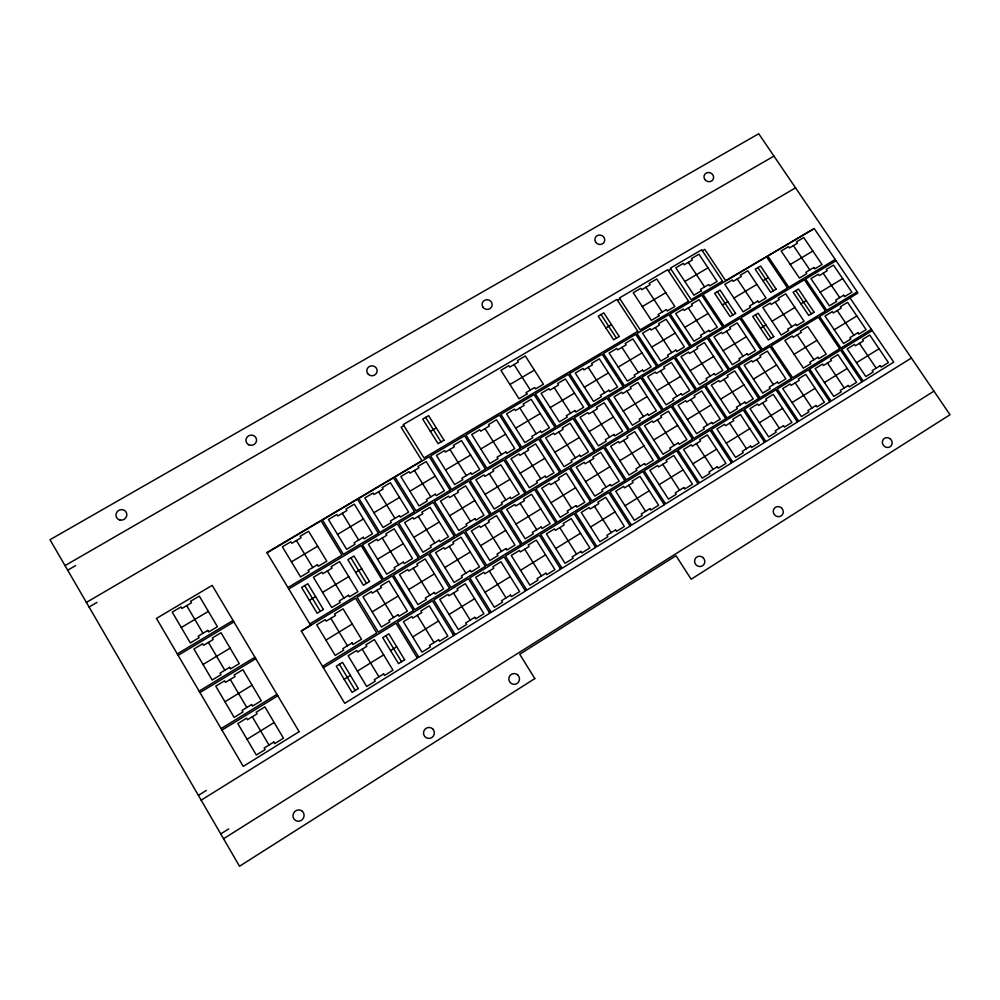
<?xml version="1.0" encoding="UTF-8"?>
<svg xmlns="http://www.w3.org/2000/svg" width="1000" height="1000" viewBox="0 0 1000 1000"><rect width="100%" height="100%" fill="white"/><g stroke="black" fill="none" stroke-linecap="round" stroke-linejoin="round"><path stroke-width="1.5" d="M220.738 833.913L228.725 828.9M223.55 838.75L933.938 391.15M198.375 795.387L206.35 790.425M201.163 800.188L911.4 358.038M416.925 657.425L418.35 656.538M453.325 634.812L454.75 633.925M489.35 612.425L490.75 611.562M524.987 590.288L526.362 589.425M560.237 568.387L561.613 567.537M595.125 546.712L596.475 545.875M629.65 525.262L630.988 524.425M663.8 504.038L665.138 503.212M697.613 483.038L698.925 482.225M731.062 462.25L732.362 461.45M764.175 441.675L765.462 440.875M796.95 421.312L798.225 420.525M829.388 401.163L830.65 400.375M861.5 381.213L862.75 380.438M247.05 739.287L274.175 722.525M344.188 679.262L350.412 675.425M357.4 671.1L383.663 654.875M390.588 650.6L396.725 646.8M412.688 636.938L438.537 620.962M449.025 614.487L474.6 598.688M484.975 592.275L510.275 576.638M520.55 570.3L545.575 554.825M555.737 548.55L580.513 533.25M590.562 527.038L615.075 511.887M625.013 505.75L649.275 490.763M659.112 484.675L683.125 469.85M692.862 463.825L716.625 449.15M726.263 443.188L749.775 428.663M759.312 422.762L782.588 408.387M792.038 402.55L815.075 388.312M824.425 382.537L847.225 368.45M856.488 362.725L879.062 348.775M221.1 728.612L276.938 694.338M322.525 666.338L376.75 633.05L355.538 598.15L301.337 631.05M871.462 329.275L840.913 348.038L819.625 316.438L850.163 297.9M221.962 730.088L277.8 695.788M323.387 667.788L396.012 623.175L417.388 658.188L344.738 703.337L301.275 630.938L310.625 625.262L266.875 552.55L421.938 460.65L401.125 427.275L403.875 425.662M872.325 330.562L841.787 349.325L863.225 381.125L893.763 362.15L849.963 297.887L857.887 293.075L857.087 291.9M224.963 701.75L252.062 685.2M325.938 640.1L352.262 624.025M372.163 611.875L398.15 596.013M408.688 589.575L434.387 573.888M444.812 567.525L470.25 552M480.562 545.7L505.725 530.337M515.938 524.1L540.825 508.913M550.938 502.738L575.562 487.7M585.562 481.6L609.938 466.712M619.837 460.675L643.962 445.938M653.75 439.963L677.638 425.387M687.325 419.475L710.962 405.037M720.55 399.188L743.938 384.9M753.438 379.113L776.587 364.975M794.1 354.288L816.963 340.325M834.25 329.762L856.825 315.988M199.112 691.125L254.913 657.262M309.825 623.938L382.225 580.025L361.15 545.575L288.788 588.975M199.963 692.575L255.775 658.713M203.038 664.5L230.125 648.15M309.387 600.337L315.6 596.6M322.562 592.4L348.738 576.6M355.625 572.438L361.75 568.75M377.562 559.212L403.325 543.675M413.775 537.362L439.263 521.987M449.6 515.75L474.825 500.538M485.062 494.363L510.012 479.312M520.138 473.2L544.837 458.3M554.85 452.262L579.288 437.512M589.212 431.538L613.387 416.95M623.212 411.025L647.15 396.587M656.862 390.725L680.55 376.425M690.175 370.625L713.625 356.488M723.138 350.737L746.35 336.737M760.525 328.188L765.938 324.925M772.013 321.262L794.875 307.462M800.9 303.825L806.25 300.6M820.15 292.213L842.675 278.625M177.288 653.9L233.05 620.462M287.938 587.562L341.962 555.163L321.062 520.837L267.05 552.85M178.137 655.35L233.9 621.9M181.275 627.525L208.35 611.375M291.45 561.85L317.688 546.2M337.512 534.388L363.4 518.95M373.913 512.688L399.525 497.425M409.913 491.225L435.25 476.125M445.538 469.988L470.613 455.037M480.8 448.975L505.613 434.188M515.688 428.175L540.237 413.537M550.212 407.6L574.513 393.113M584.375 387.225L608.438 372.887M618.2 367.075L642.013 352.875M651.675 347.113L675.238 333.062M684.812 327.362L708.138 313.463M722.375 304.975L727.812 301.725M733.925 298.087L756.912 284.387M762.962 280.775L768.337 277.575M790.288 264.488L812.862 251.038M430.375 431.362L436.287 427.887M509.938 384.5L534.375 370.112M605.913 327.962L611.512 324.663M642.275 306.55L665.75 292.725M684.837 281.475L708.012 267.825M89.062 607.025L97.013 602.375M617.587 300.45L620.037 299.025M668.363 270.7L670.987 269.163M702.337 250.8L704.788 249.363L725.662 280.663L814.075 228.625M86.388 602.413L795.562 187.838M67.688 570.2L75.625 565.612M65.025 565.612L773.962 156.1M835.088 259.538L835.938 260.788M823.175 273.212L839.725 297.638M793.388 245.613L809.825 269.925M837.237 310.562L853.9 335.2M859.412 343.35L876.188 368.162M795.775 290.625L811.4 313.837M827.463 363L844.25 387.987M757.9 267.625L773.425 290.763M775.2 302.025L791.75 326.712M797.225 334.875L813.9 359.738M737.225 278.938L753.662 303.538M755.425 314.862L771.05 338.275M795.2 382.85L811.975 408.013M717.35 291.688L732.875 315.038M756.712 359.5L773.375 384.588M688.3 262.362L704.625 286.95M726.5 331.262L743.05 356.213M762.6 402.912L779.375 428.25M688.288 307.975L704.725 332.85M723.95 379.412L740.612 404.675M693.65 351L710.2 376.125M645.888 287.238L662.212 312.038M729.663 423.162L746.438 448.7M655.275 327.575L671.712 352.612M690.837 399.538L707.5 424.975M660.462 370.925L677.013 396.238M696.388 443.638L713.162 469.35M601.025 314.5L616.425 338.162M621.925 347.362L638.35 372.587M657.4 419.862L674.062 445.487M626.938 391.062L643.487 416.55M662.763 464.312L679.538 490.213M588.225 367.362L604.65 392.762M623.6 440.4L640.263 466.213M593.062 411.4L609.6 437.088M628.787 485.213L645.562 511.3M554.188 387.562L570.612 413.15M589.462 461.15L606.112 487.163M558.837 431.962L575.375 457.825M514.038 364.55L530.337 390.062M594.462 506.325L611.237 532.612M519.788 407.975L536.2 433.75M554.963 482.125L571.613 508.325M524.25 452.725L540.788 478.787M559.775 527.663L576.538 554.15M485.037 428.6L501.438 454.575M520.1 503.312L536.737 529.712M489.312 473.713L505.825 499.975M524.725 549.225L541.475 575.913M449.913 449.438L466.312 475.6M425.65 417.362L441.025 441.912M484.862 524.725L501.5 551.312M453.988 494.925L470.5 521.375M489.288 571.013L506.037 597.9M414.425 470.5L430.812 496.863M449.25 546.362L465.887 573.162M418.3 516.362L434.8 543.013M453.475 593.038L470.225 620.138M378.562 491.788L394.938 518.337M413.263 568.237L429.888 595.237M382.225 538.025L398.725 564.875M417.287 615.3L434.025 642.6M342.312 513.3L358.675 540.05M376.887 590.35L393.5 617.55M350.913 557.85L366.488 583.375M385.775 635.737L401.562 661.688M327.438 570.925L343.925 598.088M296.425 540.525L312.775 567.537M362.212 649.188L378.925 676.8M330.838 618.337L347.438 645.8M304.725 585.6L320.288 611.362M339.412 664.25L355.2 690.462M186.7 605.638L203 633.263M208.4 642.412L224.838 670.25M230.275 679.463L246.825 707.5M252.312 716.787L268.988 745.037M534.837 678.575L239.513 866.25L50 539.712L758.737 133.75L950 414.738L691.15 579.237L676.025 555.725L519.725 654.25L534.837 678.575M358.312 688.538L352.088 692.4L336.3 666.175L342.525 662.337L358.312 688.538M404.637 659.788L398.5 663.6L382.7 637.625L388.837 633.85L404.637 659.788M273.775 742.062L264.188 748.012L265.125 749.587L256.325 755.05L237.8 723.575L246.588 718.162L247.512 719.725L257.087 713.838L256.163 712.275L264.913 706.9L283.45 738.2L274.7 743.637L273.775 742.062M383.562 673.925L374.288 679.675L375.225 681.213L366.7 686.513L348.125 655.738L356.65 650.5L357.575 652.038L366.838 646.338L365.913 644.8L374.387 639.587L392.975 670.188L384.487 675.462L383.562 673.925M438.575 639.775L429.45 645.438L430.387 646.963L422 652.163L403.413 621.75L411.8 616.6L412.725 618.112L421.85 612.5L420.913 610.988L429.263 605.862L447.85 636.112L439.513 641.287L438.575 639.775M474.738 617.337L465.712 622.938L466.637 624.45L458.35 629.6L439.75 599.412L448.038 594.312L448.963 595.812L457.987 590.262L457.062 588.763L465.312 583.7L483.925 613.713L475.662 618.837L474.738 617.337M510.5 595.138L501.575 600.675L502.512 602.175L494.3 607.275L475.688 577.312L483.9 572.275L484.825 573.763L493.75 568.275L492.825 566.788L500.988 561.763L519.6 591.562L511.438 596.625L510.5 595.138M545.9 573.162L537.062 578.65L537.987 580.138L529.875 585.188L511.25 555.45L519.375 550.462L520.3 551.938L529.138 546.512L528.2 545.025L536.287 540.062L554.913 569.637L546.825 574.65L545.9 573.162M580.913 551.438L572.163 556.862L573.1 558.337L565.062 563.325L546.438 533.825L554.475 528.888L555.4 530.35L564.138 524.975L563.212 523.513L571.213 518.6L589.837 547.938L581.85 552.913L580.913 551.438M615.562 529.925L606.912 535.3L607.837 536.763L599.888 541.7L581.263 512.413L589.212 507.525L590.138 508.988L598.787 503.663L597.863 502.212L605.763 497.35L624.4 526.475L616.487 531.388L615.562 529.925M649.85 508.65L641.287 513.962L642.212 515.413L634.35 520.3L615.712 491.238L623.575 486.4L624.513 487.837L633.075 482.575L632.137 481.138L639.963 476.325L658.612 505.238L650.775 510.1L649.85 508.65M683.775 487.587L675.3 492.85L676.237 494.288L668.45 499.125L649.812 470.275L657.6 465.487L658.525 466.925L667 461.712L666.062 460.275L673.812 455.513L692.45 484.225L684.712 489.025L683.775 487.587M717.35 466.75L708.975 471.95L709.9 473.387L702.2 478.175L683.55 449.525L691.263 444.787L692.188 446.213L700.575 441.05L699.638 439.637L707.312 434.925L725.95 463.413L718.288 468.175L717.35 466.75M750.588 446.125L742.288 451.275L743.225 452.7L735.6 457.425L716.95 428.988L724.575 424.3L725.512 425.725L733.8 420.613L732.875 419.2L740.462 414.538L759.112 442.825L751.525 447.537L750.588 446.125M783.487 425.7L775.263 430.8L776.2 432.212L768.65 436.9L750.013 408.675L757.55 404.025L758.487 405.438L766.7 400.387L765.775 398.975L773.275 394.363L791.925 422.45L784.412 427.113L783.487 425.7M816.038 405.5L807.913 410.538L808.85 411.95L801.375 416.587L782.725 388.55L790.2 383.963L791.125 385.35L799.262 380.35L798.325 378.963L805.763 374.387L824.412 402.275L816.975 406.9L816.038 405.5M848.275 385.487L840.225 390.487L841.15 391.875L833.763 396.475L815.113 368.638L822.513 364.1L823.438 365.475L831.488 360.525L830.562 359.15L837.925 354.625L856.562 382.312L849.2 386.887L848.275 385.487M880.175 365.688L872.212 370.637L873.138 372.013L865.825 376.562L847.175 348.925L854.5 344.425L855.425 345.8L863.4 340.9L862.463 339.525L869.75 335.05L888.4 362.55L881.112 367.075L880.175 365.688M299.125 731.688L243.263 766.4L156.463 618.4L212.2 585.363L299.125 731.688M453.8 635.562L418.825 657.3L397.438 622.288L432.413 600.812L453.8 635.562M489.812 613.188L455.213 634.688L433.825 599.938L468.413 578.688L489.812 613.188M525.45 591.038L491.213 612.312L469.812 577.837L504.038 556.812L525.45 591.038M560.712 569.125L526.838 590.175L505.425 555.95L539.288 535.15L560.712 569.125M595.588 547.45L562.075 568.275L540.662 534.312L574.163 513.725L595.588 547.45M630.112 526L596.95 546.6L575.525 512.888L608.675 492.525L630.112 526M664.275 504.762L631.45 525.163L610.025 491.7L642.837 471.538L664.275 504.762M698.075 483.762L665.6 503.938L644.163 470.725L676.637 450.775L698.075 483.762M731.538 462.962L699.388 482.938L677.95 449.963L710.088 430.225L731.538 462.962M764.65 442.388L732.837 462.163L711.388 429.425L743.2 409.888L764.65 442.388M797.425 422.025L765.938 441.587L744.488 409.087L775.975 389.75L797.425 422.025M829.862 401.863L798.7 421.225L777.25 388.963L808.413 369.825L829.862 401.863M861.975 381.9L831.125 401.075L809.675 369.038L840.537 350.087L861.975 381.9M251.612 704.562L242.037 710.438L242.963 712L234.163 717.4L215.775 686.15L224.575 680.812L225.487 682.362L235.05 676.55L234.137 675L242.887 669.688L261.288 700.763L252.537 706.125L251.612 704.562M352.075 642.95L342.788 648.65L343.713 650.188L335.163 655.425L316.737 624.825L325.275 619.637L326.188 621.163L335.487 615.513L334.562 614L343.062 608.837L361.5 639.263L353 644.488L352.075 642.95M398.075 614.738L388.913 620.363L389.837 621.888L381.4 627.05L362.962 596.75L371.388 591.625L372.3 593.138L381.475 587.562L380.55 586.062L388.938 580.962L407.388 611.112L399 616.25L398.075 614.738M434.412 592.463L425.35 598.025L426.275 599.525L417.938 604.637L399.475 574.562L407.812 569.5L408.725 571L417.8 565.487L416.875 563.987L425.163 558.95L443.638 588.875L435.337 593.962L434.412 592.463M470.363 570.413L461.388 575.913L462.312 577.413L454.062 582.475L435.6 552.625L443.837 547.612L444.762 549.1L453.738 543.638L452.812 542.163L461.025 537.175L479.5 566.862L471.287 571.9L470.363 570.413M505.938 548.6L497.05 554.038L497.987 555.525L489.825 560.538L471.337 530.913L479.5 525.95L480.425 527.425L489.3 522.025L488.375 520.562L496.5 515.625L514.987 545.1L506.863 550.075L505.938 548.6M541.125 527.013L532.337 532.4L533.275 533.875L525.2 538.825L506.7 509.425L514.775 504.525L515.7 505.988L524.487 500.65L523.562 499.188L531.6 494.3L550.087 523.55L542.062 528.488L541.125 527.013M575.95 505.662L567.263 510.988L568.188 512.45L560.2 517.35L541.7 488.162L549.688 483.312L550.612 484.762L559.3 479.487L558.375 478.038L566.325 473.2L584.837 502.238L576.875 507.113L575.95 505.662M610.413 484.525L601.812 489.8L602.737 491.25L594.825 496.1L576.325 467.125L584.237 462.325L585.163 463.775L593.763 458.537L592.837 457.1L600.7 452.325L619.212 481.138L611.337 485.975L610.413 484.525M644.513 463.612L636 468.825L636.925 470.275L629.1 475.075L610.6 446.312L618.425 441.562L619.35 442.987L627.863 437.812L626.938 436.388L634.725 431.662L653.238 460.262L645.45 465.05L644.513 463.612M678.275 442.912L669.837 448.075L670.775 449.513L663.025 454.263L644.513 425.712L652.262 421L653.175 422.425L661.612 417.3L660.688 415.887L668.388 411.2L686.9 439.613L679.2 444.338L678.275 442.912M711.675 422.425L703.337 427.537L704.262 428.963L696.6 433.663L678.075 405.312L685.75 400.662L686.663 402.075L695.013 397L694.087 395.6L701.712 390.962L720.225 419.162L712.6 423.837L711.675 422.425M744.737 402.15L736.475 407.212L737.412 408.625L729.825 413.275L711.3 385.138L718.888 380.525L719.812 381.925L728.075 376.912L727.15 375.513L734.7 370.925L753.213 398.925L745.662 403.55L744.737 402.15M777.463 382.075L769.287 387.088L770.212 388.488L762.712 393.1L744.188 365.163L751.7 360.6L752.625 361.987L760.8 357.025L759.875 355.637L767.35 351.087L785.863 378.888L778.388 383.475L777.463 382.075M817.925 357.262L809.862 362.212L810.788 363.6L803.375 368.15L784.85 340.462L792.275 335.95L793.188 337.325L801.263 332.425L800.337 331.05L807.712 326.562L826.237 354.113L818.85 358.65L817.925 357.262M857.887 332.762L849.912 337.65L850.837 339.012L843.525 343.512L825 316.062L832.325 311.613L833.25 312.987L841.225 308.137L840.3 306.775L847.588 302.35L866.1 329.663L858.812 334.125L857.887 332.762M413.438 610.513L378.288 632.1L357.075 597.212L392.212 575.887L413.438 610.513M449.538 588.35L414.762 609.7L393.537 575.075L428.3 553.975L449.538 588.35M485.363 566.362L450.95 587.487L429.712 553.125L464.1 532.25L485.363 566.362M520.8 544.6L486.75 565.5L465.5 531.4L499.538 510.737L520.8 544.6M555.862 523.062L522.175 543.75L500.913 509.9L534.587 489.462L555.862 523.062M590.55 501.763L557.225 522.225L535.95 488.638L569.275 468.4L590.55 501.763M624.888 480.675L591.9 500.938L570.625 467.587L603.6 447.562L624.888 480.675M658.863 459.812L626.225 479.862L604.938 446.763L637.575 426.95L658.863 459.812M692.487 439.162L660.188 459L638.9 426.138L671.2 406.538L692.487 439.162M725.775 418.738L693.8 438.363L672.513 405.737L704.475 386.337L725.775 418.738M758.713 398.5L727.075 417.938L705.775 385.55L737.425 366.337L758.713 398.5M791.325 378.475L760 397.713L738.7 365.562L770.025 346.55L791.325 378.475M839.663 348.8L792.6 377.7L771.3 345.775L818.375 317.2L839.663 348.8M323.387 609.487L317.175 613.25L301.625 587.463L307.825 583.737L323.387 609.487M369.538 581.525L363.425 585.237L347.85 559.688L353.975 556.013L369.538 581.525M773.763 336.637L768.35 339.925L752.712 316.488L758.125 313.238L773.763 336.637M814.075 312.213L808.725 315.462L793.1 292.225L798.438 289.012L814.075 312.213M229.613 667.35L220.05 673.15L220.963 674.7L212.175 680.025L193.925 649.013L202.712 643.737L203.625 645.288L213.175 639.538L212.275 638L221.012 632.75L239.275 663.6L230.525 668.9L229.613 667.35M348.537 595.288L339.3 600.887L340.213 602.4L331.725 607.55L313.425 577.288L321.912 572.188L322.825 573.7L332.062 568.15L331.15 566.65L339.588 561.575L357.9 591.675L349.45 596.8L348.537 595.288M403.263 562.125L394.175 567.625L395.087 569.125L386.737 574.188L368.413 544.275L376.763 539.263L377.675 540.75L386.775 535.288L385.863 533.812L394.162 528.812L412.5 558.575L404.188 563.612L403.263 562.125M439.3 540.288L430.3 545.737L431.225 547.225L422.95 552.238L404.625 522.537L412.887 517.587L413.8 519.062L422.8 513.663L421.875 512.188L430.1 507.25L448.45 536.775L440.225 541.763L439.3 540.288M474.95 518.675L466.05 524.075L466.975 525.55L458.787 530.513L440.45 501.037L448.625 496.125L449.538 497.6L458.438 492.25L457.525 490.788L465.662 485.9L484.012 515.212L475.875 520.15L474.95 518.675M510.225 497.3L501.425 502.638L502.337 504.1L494.25 509.012L475.887 479.762L483.988 474.9L484.9 476.362L493.713 471.075L492.788 469.613L500.838 464.787L519.2 493.875L511.15 498.762L510.225 497.3M545.138 476.15L536.425 481.425L537.35 482.887L529.338 487.738L510.975 458.713L518.975 453.9L519.9 455.35L528.612 450.112L527.688 448.675L535.662 443.888L554.025 472.762L546.062 477.6L545.138 476.15M579.688 455.213L571.062 460.438L571.975 461.887L564.05 466.688L545.688 437.875L553.612 433.113L554.525 434.55L563.15 429.375L562.225 427.938L570.112 423.2L588.488 451.875L580.6 456.65L579.688 455.213M613.875 434.5L605.337 439.675L606.25 441.1L598.413 445.863L580.037 417.25L587.875 412.537L588.8 413.963L597.325 408.837L596.413 407.425L604.212 402.738L622.6 431.2L614.788 435.925L613.875 434.5M647.7 414L639.263 419.113L640.175 420.538L632.413 425.25L614.038 396.838L621.8 392.188L622.712 393.6L631.163 388.525L630.237 387.113L637.962 382.475L656.35 410.737L648.625 415.412L647.7 414M681.188 393.7L672.825 398.775L673.75 400.188L666.062 404.837L647.688 376.65L655.362 372.038L656.287 373.438L664.65 368.413L663.725 367.013L671.375 362.425L689.762 390.475L682.113 395.112L681.188 393.7M714.338 373.625L706.062 378.638L706.988 380.037L699.375 384.65L680.987 356.65L688.6 352.088L689.513 353.475L697.788 348.512L696.875 347.125L704.438 342.575L722.825 370.425L715.263 375.012L714.338 373.625M747.15 353.738L738.95 358.7L739.875 360.087L732.35 364.663L713.962 336.863L721.488 332.35L722.4 333.725L730.6 328.812L729.675 327.425L737.175 322.925L755.562 350.588L748.075 355.125L747.15 353.738M795.788 324.263L787.712 329.15L788.637 330.525L781.225 335.025L762.837 307.525L770.25 303.075L771.162 304.45L779.237 299.6L778.312 298.225L785.7 293.8L804.087 321.163L796.712 325.637L795.788 324.263M843.688 295.238L835.75 300.05L836.663 301.413L829.362 305.837L810.975 278.625L818.275 274.25L819.2 275.6L827.138 270.825L826.225 269.475L833.5 265.113L851.888 292.188L844.613 296.588L843.688 295.238M418.413 558.062L383.55 579.212L362.475 544.775L397.325 523.875L418.413 558.062M454.3 536.287L419.812 557.212L398.738 523.038L433.212 502.35L454.3 536.287M489.825 514.738L455.7 535.438L434.6 501.512L468.713 481.05L489.825 514.738M524.975 493.413L491.213 513.9L470.1 480.225L503.85 459.975L524.975 493.413M559.75 472.312L526.337 492.575L505.225 459.162L538.625 439.125L559.75 472.312M594.163 451.425L561.1 471.488L539.975 438.312L573.038 418.488L594.163 451.425M628.225 430.763L595.513 450.613L574.375 417.688L607.087 398.062L628.225 430.763M661.938 410.3L629.55 429.95L608.413 397.262L640.8 377.837L661.938 410.3M695.312 390.062L663.25 409.513L642.113 377.05L674.163 357.825L695.312 390.062M728.337 370.025L696.6 389.275L675.462 357.05L707.188 338.025L728.337 370.025M761.025 350.188L729.613 369.25L708.475 337.25L739.875 318.412L761.025 350.188M825.512 311.062L762.3 349.412L741.15 317.65L804.362 279.738L825.512 311.062M857.225 291.825L826.75 310.312L805.612 278.988L836.075 260.712L857.225 291.825M735.588 313.4L730.15 316.663L714.625 293.3L720.062 290.075L735.588 313.4M776.112 289.15L770.738 292.362L755.212 269.212L760.588 266.025L776.112 289.15M207.787 630.413L198.225 636.125L199.125 637.675L190.35 642.938L172.225 612.15L181.012 606.95L181.912 608.475L191.475 602.8L190.562 601.275L199.3 596.1L217.425 626.712L208.688 631.95L207.787 630.413M317.413 564.763L308.15 570.312L309.062 571.812L300.55 576.912L282.375 546.825L290.887 541.775L291.8 543.275L301.05 537.775L300.15 536.287L308.612 531.263L326.788 561.2L318.325 566.275L317.413 564.763M363.25 537.325L354.113 542.788L355.025 544.288L346.625 549.312L328.438 519.5L336.838 514.525L337.738 516.013L346.875 510.588L345.962 509.1L354.312 504.15L372.512 533.8L364.162 538.812L363.25 537.325M399.462 515.638L390.412 521.05L391.325 522.525L383.025 527.513L364.825 497.925L373.125 493L374.038 494.462L383.075 489.1L382.163 487.638L390.425 482.738L408.638 512.163L400.375 517.112L399.462 515.638M435.288 494.188L426.337 499.538L427.25 501.012L419.038 505.938L400.825 476.562L409.038 471.688L409.95 473.15L418.888 467.85L417.987 466.388L426.163 461.538L444.375 490.75L436.2 495.65L435.288 494.188M470.737 472.95L461.887 478.25L462.8 479.712L454.663 484.588L436.45 455.438L444.575 450.613L445.487 452.062L454.338 446.812L453.425 445.363L461.512 440.562L479.75 469.562L471.65 474.412L470.737 472.95M505.825 451.95L497.062 457.188L497.975 458.638L489.925 463.462L471.7 434.525L479.738 429.762L480.65 431.2L489.412 426L488.5 424.562L496.512 419.812L514.738 448.6L506.737 453.4L505.825 451.95M540.538 431.163L531.862 436.35L532.788 437.788L524.812 442.562L506.575 413.837L514.538 409.113L515.45 410.55L524.113 405.4L523.212 403.975L531.138 399.275L549.375 427.85L541.45 432.6L540.538 431.163M574.888 410.588L566.312 415.725L567.225 417.15L559.35 421.875L541.1 393.363L548.987 388.688L549.888 390.112L558.475 385.012L557.562 383.6L565.4 378.95L583.65 407.312L575.812 412.013L574.888 410.588M608.9 390.225L600.4 395.312L601.325 396.725L593.513 401.4L575.262 373.1L583.075 368.475L583.975 369.875L592.463 364.837L591.562 363.438L599.325 358.825L617.575 386.987L609.812 391.637L608.9 390.225M642.55 370.075L634.15 375.112L635.062 376.512L627.337 381.138L609.087 353.038L616.812 348.462L617.712 349.862L626.125 344.875L625.212 343.475L632.888 338.913L651.15 366.875L643.462 371.475L642.55 370.075M675.863 350.125L667.55 355.112L668.462 356.512L660.812 361.087L642.562 333.188L650.2 328.65L651.112 330.037L659.425 325.1L658.512 323.725L666.125 319.212L684.388 346.962L676.775 351.525L675.863 350.125M708.838 330.387L700.6 335.312L701.525 336.7L693.95 341.238L675.688 313.538L683.263 309.05L684.163 310.425L692.4 305.538L691.488 304.163L699.025 299.7L717.288 327.262L709.75 331.775L708.838 330.387M757.725 301.112L749.613 305.975L750.525 307.337L743.075 311.812L724.812 284.4L732.262 279.975L733.175 281.35L741.287 276.525L740.375 275.175L747.788 270.775L766.05 298.038L758.637 302.488L757.725 301.112M813.8 267.538L805.837 272.312L806.75 273.663L799.425 278.05L781.162 250.975L788.487 246.625L789.4 247.975L797.362 243.25L796.45 241.9L803.737 237.587L822.013 264.525L814.725 268.888L813.8 267.538M378.425 533.312L343.4 554.312L322.488 519.987L357.5 499.237L378.425 533.312M414.5 511.675L379.85 532.463L358.925 498.4L393.562 477.863L414.5 511.675M450.2 490.275L415.913 510.838L394.975 477.038L429.25 456.712L450.2 490.275M485.525 469.1L451.587 489.45L430.637 455.887L464.562 435.788L485.525 469.1M520.475 448.15L486.9 468.275L465.938 434.975L499.5 415.075L520.475 448.15M555.062 427.413L521.838 447.337L500.863 414.275L534.087 394.588L555.062 427.413M589.3 406.887L556.413 426.6L535.425 393.787L568.312 374.3L589.3 406.887M623.175 386.575L590.625 406.087L569.637 373.512L602.188 354.225L623.175 386.575M656.712 366.475L624.5 385.788L603.5 353.438L635.712 334.35L656.712 366.475M689.9 346.575L658.012 365.688L637.013 333.575L668.9 314.675L689.9 346.575M722.763 326.875L691.188 345.8L670.188 313.913L701.75 295.2L722.763 326.875M787.562 288.025L724.038 326.112L703.037 294.45L766.562 256.8L787.562 288.025M835.225 259.45L788.838 287.262L767.825 256.05L814.212 228.55L835.225 259.45M526.938 394.038L519.012 398.738L500.9 370.312L508.825 365.662L509.725 367.075L518.35 362.025L517.438 360.613L525.325 355.988L543.45 384.263L535.562 388.938L534.65 387.512L526.025 392.612L526.938 394.038M658.975 315.875L651.363 320.387L633.225 292.75L640.837 288.288L641.737 289.662L650.025 284.8L649.125 283.438L656.7 278.988L674.837 306.488L667.262 310.975L666.35 309.587L658.062 314.5L658.975 315.875M701.438 290.738L693.925 295.188L675.788 267.8L683.3 263.4L684.2 264.762L692.387 259.962L691.475 258.6L698.962 254.225L717.1 281.462L709.613 285.9L708.713 284.525L700.525 289.363L701.438 290.738M637.775 331.325L424.012 457.95L403.212 424.6L616.912 299.438L637.775 331.325M688.562 301.238L640.225 329.862L619.375 298L667.7 269.7L688.562 301.238M722.537 281.1L691.188 299.675L670.325 268.163L701.675 249.8L722.537 281.1M443.988 440.175L438.075 443.663L422.7 419.1L428.6 415.637L443.988 440.175M619.225 336.5L613.625 339.812L598.212 316.15L603.812 312.863L619.225 336.5M890.4 439L889.325 438.237A5.1 4.737 45.8 0 0 882.362 442.65L882.638 443.925A5.1 4.737 45.8 0 0 890.1 446.775A5.1 4.737 45.8 0 0 890.4 439M781.55 507.95L780.45 507.175A5.175 4.913 48.2 0 0 773.25 511.725L773.512 513.038A5.175 4.913 48.2 0 0 781.1 515.938A5.175 4.913 48.2 0 0 781.55 507.95M703.075 557.65L701.963 556.85A5.238 5.038 51.2 0 0 694.587 561.525L694.85 562.863A5.238 5.038 51.2 0 0 702.537 565.788A5.238 5.038 51.2 0 0 703.075 557.65M517.788 675L516.65 674.175A5.4 5.325 82.7 0 0 508.837 679.125L509.075 680.512A5.4 5.325 82.7 0 0 517 683.525A5.4 5.325 82.7 0 0 517.788 675M432.675 728.9L431.525 728.075A5.513 5.412 -71.6 0 0 423.512 733.15L423.738 734.562A5.513 5.412 -71.6 0 0 431.763 737.6A5.513 5.412 -71.6 0 0 432.675 728.9M302.438 811.388L301.275 810.537A5.737 5.513 -59.1 0 0 292.962 815.8L293.163 817.262A5.737 5.513 -59.1 0 0 301.35 820.362A5.737 5.513 -59.1 0 0 302.438 811.388M119.9 520.025A5.513 5.238 -24.5 0 0 126.7 513.4A5.513 5.238 -24.5 0 0 117.587 511.25A5.513 5.238 -24.5 0 0 119.9 520.025M248.6 444.712A5.337 5.125 -12.9 0 0 256.575 440.112A5.337 5.125 -12.9 0 0 248.575 435.825A5.337 5.125 -12.9 0 0 248.6 444.712M704.775 179.4A4.913 4.537 27.1 0 0 713.138 179.387A4.913 4.537 27.1 0 0 708.475 172.475A4.913 4.537 27.1 0 0 704.775 179.4M595.675 242.15A4.988 4.688 22.7 0 0 604.225 242.1A4.988 4.688 22.7 0 0 599.575 235.025A4.988 4.688 22.7 0 0 595.675 242.15M482.825 307.05A5.075 4.85 15 0 0 491.587 306.962A5.075 4.85 15 0 0 486.95 299.713A5.075 4.85 15 0 0 482.825 307.05M368.363 374.375A5.188 4.988 2.5 0 0 377 372.013A5.188 4.988 2.5 0 0 370.538 365.988A5.188 4.988 2.5 0 0 368.363 374.375"/></g></svg>
